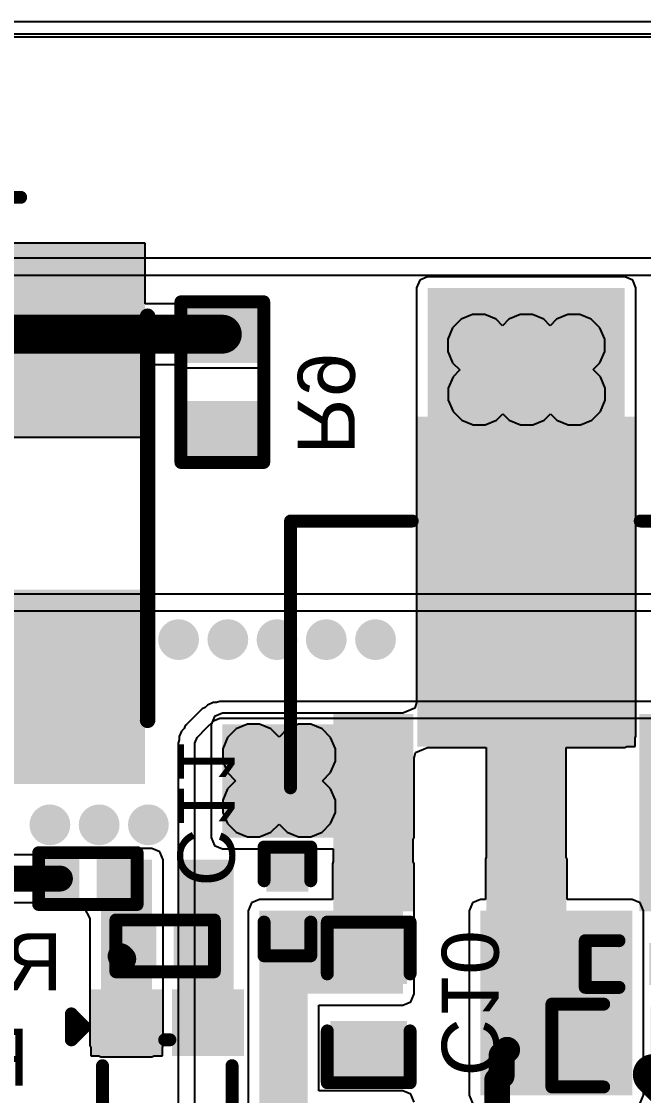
# Model space of a CAD drawing. Header units: millimetres. Extents: x -6 to 110, y 0 to 86.
# Drawn here: x 12.12 to 18.22, y 13.11 to 23.64 of the extents above; entities that cross this region are included whole.
import ezdxf

# ---------------------------------------------------------------- set-up
doc = ezdxf.new("R2010")
doc.units = ezdxf.units.MM
for name, color, linetype in [('BottomLayer', 5, 'Continuous'), ('BottomOverlay', 54, 'Continuous'), ('BottomPaste', 16, 'Continuous'), ('BottomSolder', 6, 'Continuous'), ('MidLayer1', 16, 'Continuous'), ('MidLayer2', 76, 'Continuous'), ('TopLayer', 1, 'Continuous'), ('TopOverlay', 2, 'Continuous'), ('ViaHoleLayer', 16, 'Continuous')]:
    doc.layers.add(name, color=color, linetype=linetype)
doc.styles.add('Arial', font='', dxfattribs={"height": 0.2})
doc.styles.get('Arial').set_extended_font_data('Arial')

# ---------------------------------------------------------------- blocks, each defined once
blk = doc.blocks.new('R___0201_B_2')
at = {"layer": 'BottomLayer'}
for points in [[(-0.41, 0.185), (-0.14, 0.185), (-0.14, -0.185), (-0.41, -0.185)], [(0.14, 0.185), (0.41, 0.185), (0.41, -0.185), (0.14, -0.185)]]:
    blk.add_hatch(color=5, dxfattribs=at).paths.add_polyline_path(points)
at = {"layer": 'BottomPaste'}
for points in [[(-0.41, 0.185), (-0.14, 0.185), (-0.14, -0.185), (-0.41, -0.185)], [(0.14, 0.185), (0.41, 0.185), (0.41, -0.185), (0.14, -0.185)]]:
    blk.add_hatch(color=16, dxfattribs=at).paths.add_polyline_path(points)
at = {"layer": 'BottomSolder'}
for points in [[(-0.465, 0.24), (-0.085, 0.24), (-0.085, -0.24), (-0.465, -0.24)], [(0.085, 0.24), (0.465, 0.24), (0.465, -0.24), (0.085, -0.24)]]:
    blk.add_hatch(color=6, dxfattribs=at).paths.add_polyline_path(points)
at = {"layer": 'BottomOverlay', "const_width": 0.127}
for points in [[(-0.483, 0.254), (-0.483, -0.254)], [(0.483, 0.254), (-0.483, 0.254)], [(0.483, 0.254), (0.483, -0.254)], [(0.483, -0.254), (-0.483, -0.254)]]:
    blk.add_lwpolyline(points, dxfattribs=at)
at = {"layer": 'BottomOverlay', "const_width": 0.0635}
for points in [[(-0.514, 0.254, 1), (-0.451, 0.254, 1)], [(-0.514, 0.254, 1), (-0.451, 0.254, 1)], [(0.451, 0.254, 1), (0.514, 0.254, 1)], [(0.451, 0.254, 1), (0.514, 0.254, 1)], [(-0.514, -0.254, 1), (-0.451, -0.254, 1)], [(-0.514, -0.254, 1), (-0.451, -0.254, 1)], [(0.451, -0.254, 1), (0.514, -0.254, 1)], [(0.451, -0.254, 1), (0.514, -0.254, 1)]]:
    blk.add_lwpolyline(points, format="xyb", close=True, dxfattribs=at)
blk = doc.blocks.new('HF32FA_G_005_HSL1_27')
at = {"layer": 'TopOverlay', "const_width": 0.4}
for points in [[(-6.087, -3.739), (-6.214, -3.866)], [(-6.087, -3.739), (-6.087, -3.993)]]:
    blk.add_lwpolyline(points, dxfattribs=at)
at = {"layer": 'TopOverlay', "const_width": 0.2}
blk.add_lwpolyline([(-6.187, -3.739, 1), (-5.987, -3.739, 1)], format="xyb", close=True, dxfattribs=at)
blk.add_lwpolyline([(-6.187, -3.739, 1), (-5.987, -3.739, 1)], format="xyb", close=True, dxfattribs=at)
blk = doc.blocks.new('SOT_89_3_B_42')
at = {"layer": 'BottomLayer'}
for points in [[(-1.79, 1.997), (-1.21, 1.997), (-1.21, 0.268), (-1.79, 0.268)], [(-0.29, 1.997), (0.29, 1.997), (0.29, 0.268), (-0.29, 0.268)], [(1.21, 1.997), (1.79, 1.997), (1.79, 0.268), (1.21, 0.268)], [(-0.967, 0.382), (0.967, 0.382), (0.967, -2.647), (-0.967, -2.647)]]:
    blk.add_hatch(color=5, dxfattribs=at).paths.add_polyline_path(points)
at = {"layer": 'BottomPaste'}
for points in [[(-1.79, 1.997), (-1.21, 1.997), (-1.21, 0.268), (-1.79, 0.268)], [(-0.29, 1.997), (0.29, 1.997), (0.29, 0.268), (-0.29, 0.268)], [(1.21, 1.997), (1.79, 1.997), (1.79, 0.268), (1.21, 0.268)], [(-0.967, 0.382), (0.967, 0.382), (0.967, -2.647), (-0.967, -2.647)]]:
    blk.add_hatch(color=16, dxfattribs=at).paths.add_polyline_path(points)
at = {"layer": 'BottomSolder'}
for points in [[(-1.892, 2.099), (-1.108, 2.099), (-1.108, 0.166), (-1.892, 0.166)], [(-0.392, 2.099), (0.392, 2.099), (0.392, 0.166), (-0.392, 0.166)], [(1.108, 2.099), (1.892, 2.099), (1.892, 0.166), (1.108, 0.166)], [(-1.068, 0.484), (1.068, 0.484), (1.068, -2.749), (-1.068, -2.749)]]:
    blk.add_hatch(color=6, dxfattribs=at).paths.add_polyline_path(points)
at = {"layer": 'BottomOverlay', "const_width": 0.127}
for points in [[(-2.083, 1.27), (-2.083, 1.016)], [(-1.956, 1.143), (-2.083, 1.27)], [(-1.956, 1.143), (-2.083, 1.016)], [(-2.311, 0.889), (-2.311, -1.727)], [(2.311, 0.889), (2.311, -1.727)], [(-1.118, -1.727), (-2.311, -1.727)], [(2.311, -1.727), (1.118, -1.727)]]:
    blk.add_lwpolyline(points, dxfattribs=at)
at = {"layer": 'BottomOverlay', "const_width": 0.0635}
for points in [[(-2.115, 1.27, 1), (-2.051, 1.27, 1)], [(-2.115, 1.27, 1), (-2.051, 1.27, 1)], [(-1.988, 1.143, 1), (-1.924, 1.143, 1)], [(-1.988, 1.143, 1), (-1.924, 1.143, 1)], [(-2.115, 1.016, 1), (-2.051, 1.016, 1)], [(-2.115, 1.016, 1), (-2.051, 1.016, 1)], [(-2.343, 0.889, 1), (-2.28, 0.889, 1)], [(2.28, 0.889, 1), (2.343, 0.889, 1)], [(-2.343, -1.727, 1), (-2.28, -1.727, 1)], [(-2.343, -1.727, 1), (-2.28, -1.727, 1)], [(-1.149, -1.727, 1), (-1.086, -1.727, 1)], [(1.086, -1.727, 1), (1.149, -1.727, 1)], [(2.28, -1.727, 1), (2.343, -1.727, 1)], [(2.28, -1.727, 1), (2.343, -1.727, 1)]]:
    blk.add_lwpolyline(points, format="xyb", close=True, dxfattribs=at)
blk = doc.blocks.new('R___0201_B_48')
at = {"layer": 'BottomLayer'}
for points in [[(-0.41, 0.185), (-0.14, 0.185), (-0.14, -0.185), (-0.41, -0.185)], [(0.14, 0.185), (0.41, 0.185), (0.41, -0.185), (0.14, -0.185)]]:
    blk.add_hatch(color=5, dxfattribs=at).paths.add_polyline_path(points)
at = {"layer": 'BottomPaste'}
for points in [[(-0.41, 0.185), (-0.14, 0.185), (-0.14, -0.185), (-0.41, -0.185)], [(0.14, 0.185), (0.41, 0.185), (0.41, -0.185), (0.14, -0.185)]]:
    blk.add_hatch(color=16, dxfattribs=at).paths.add_polyline_path(points)
at = {"layer": 'BottomSolder'}
for points in [[(-0.465, 0.24), (-0.085, 0.24), (-0.085, -0.24), (-0.465, -0.24)], [(0.085, 0.24), (0.465, 0.24), (0.465, -0.24), (0.085, -0.24)]]:
    blk.add_hatch(color=6, dxfattribs=at).paths.add_polyline_path(points)
at = {"layer": 'BottomOverlay', "const_width": 0.127}
for points in [[(-0.483, 0.254), (0.483, 0.254)], [(-0.483, -0.254), (-0.483, 0.254)], [(0.483, -0.254), (0.483, 0.254)], [(-0.483, -0.254), (0.483, -0.254)]]:
    blk.add_lwpolyline(points, dxfattribs=at)
at = {"layer": 'BottomOverlay', "const_width": 0.0635}
for points in [[(-0.514, 0.254, 1), (-0.451, 0.254, 1)], [(-0.514, 0.254, 1), (-0.451, 0.254, 1)], [(0.451, 0.254, 1), (0.514, 0.254, 1)], [(0.451, 0.254, 1), (0.514, 0.254, 1)], [(-0.514, -0.254, 1), (-0.451, -0.254, 1)], [(-0.514, -0.254, 1), (-0.451, -0.254, 1)], [(0.451, -0.254, 1), (0.514, -0.254, 1)], [(0.451, -0.254, 1), (0.514, -0.254, 1)]]:
    blk.add_lwpolyline(points, format="xyb", close=True, dxfattribs=at)
blk = doc.blocks.new('R___0402_B_52')
at = {"layer": 'BottomLayer'}
for points in [[(-0.241, 0.318), (-0.241, -0.318), (-0.699, -0.318), (-0.699, 0.318)], [(0.699, 0.318), (0.699, -0.318), (0.241, -0.318), (0.241, 0.318)]]:
    blk.add_hatch(color=5, dxfattribs=at).paths.add_polyline_path(points)
at = {"layer": 'BottomPaste'}
for points in [[(-0.241, 0.318), (-0.241, -0.318), (-0.699, -0.318), (-0.699, 0.318)], [(0.699, 0.318), (0.699, -0.318), (0.241, -0.318), (0.241, 0.318)]]:
    blk.add_hatch(color=16, dxfattribs=at).paths.add_polyline_path(points)
at = {"layer": 'BottomSolder'}
for points in [[(-0.186, 0.373), (-0.186, -0.373), (-0.754, -0.373), (-0.754, 0.373)], [(0.754, 0.373), (0.754, -0.373), (0.186, -0.373), (0.186, 0.373)]]:
    blk.add_hatch(color=6, dxfattribs=at).paths.add_polyline_path(points)
at = {"layer": 'BottomOverlay'}
for points, const_width in [([(-0.787, 0.406), (-0.787, -0.406)], 0.127), ([(-0.787, 0.406), (0.787, 0.406)], 0.127), ([(-0.813, 0.432), (0.813, 0.432)], 0.00323), ([(0.787, 0.406), (0.787, -0.406)], 0.127), ([(-0.787, -0.406), (0.787, -0.406)], 0.127)]:
    blk.add_lwpolyline(points, dxfattribs=dict(at, const_width=const_width))
for points, const_width in [([(-0.819, 0.406, 1), (-0.756, 0.406, 1)], 0.0635), ([(-0.819, 0.406, 1), (-0.756, 0.406, 1)], 0.0635), ([(-0.814, 0.432, 1), (-0.812, 0.432, 1)], 0.00161), ([(0.756, 0.406, 1), (0.819, 0.406, 1)], 0.0635), ([(0.756, 0.406, 1), (0.819, 0.406, 1)], 0.0635), ([(0.812, 0.432, 1), (0.814, 0.432, 1)], 0.00161), ([(-0.819, -0.406, 1), (-0.756, -0.406, 1)], 0.0635), ([(-0.819, -0.406, 1), (-0.756, -0.406, 1)], 0.0635), ([(0.756, -0.406, 1), (0.819, -0.406, 1)], 0.0635), ([(0.756, -0.406, 1), (0.819, -0.406, 1)], 0.0635)]:
    blk.add_lwpolyline(points, format="xyb", close=True, dxfattribs=dict(at, const_width=const_width))
blk = doc.blocks.new('SOT_723_B_56')
at = {"layer": 'BottomLayer'}
for points in [[(-0.65, 0.8), (-0.15, 0.8), (-0.15, 0.35), (-0.65, 0.35)], [(0.15, 0.8), (0.65, 0.8), (0.65, 0.35), (0.15, 0.35)], [(-0.25, -0.35), (0.25, -0.35), (0.25, -0.8), (-0.25, -0.8)]]:
    blk.add_hatch(color=5, dxfattribs=at).paths.add_polyline_path(points)
at = {"layer": 'BottomPaste'}
for points in [[(-0.65, 0.8), (-0.15, 0.8), (-0.15, 0.35), (-0.65, 0.35)], [(0.15, 0.8), (0.65, 0.8), (0.65, 0.35), (0.15, 0.35)], [(-0.25, -0.35), (0.25, -0.35), (0.25, -0.8), (-0.25, -0.8)]]:
    blk.add_hatch(color=16, dxfattribs=at).paths.add_polyline_path(points)
at = {"layer": 'BottomSolder'}
for points in [[(-0.752, 0.902), (-0.048, 0.902), (-0.048, 0.248), (-0.752, 0.248)], [(0.048, 0.902), (0.752, 0.902), (0.752, 0.248), (0.048, 0.248)], [(-0.352, -0.248), (0.352, -0.248), (0.352, -0.902), (-0.352, -0.902)]]:
    blk.add_hatch(color=6, dxfattribs=at).paths.add_polyline_path(points)
at = {"layer": 'BottomOverlay', "const_width": 0.127}
for points in [[(-0.94, 0.66), (-0.813, 0.533)], [(-0.94, 0.406), (-0.94, 0.66)], [(-0.94, 0.406), (-0.813, 0.533)], [(-0.025, 0.406), (0.025, 0.406)], [(-0.635, -0.635), (-0.635, 0.152)], [(-0.635, -0.635), (-0.635, 0.152)], [(0.635, -0.635), (0.635, 0.152)], [(-0.635, -0.635), (-0.381, -0.635)], [(-0.635, -0.635), (-0.381, -0.635)], [(0.381, -0.635), (0.635, -0.635)]]:
    blk.add_lwpolyline(points, dxfattribs=at)
at = {"layer": 'BottomOverlay', "const_width": 0.0635}
for points in [[(-0.972, 0.66, 1), (-0.908, 0.66, 1)], [(-0.972, 0.66, 1), (-0.908, 0.66, 1)], [(-0.845, 0.533, 1), (-0.781, 0.533, 1)], [(-0.845, 0.533, 1), (-0.781, 0.533, 1)], [(-0.972, 0.406, 1), (-0.908, 0.406, 1)], [(-0.972, 0.406, 1), (-0.908, 0.406, 1)], [(-0.057, 0.406, 1), (0.006, 0.406, 1)], [(-0.006, 0.406, 1), (0.057, 0.406, 1)], [(-0.667, 0.152, 1), (-0.603, 0.152, 1)], [(-0.667, 0.152, 1), (-0.603, 0.152, 1)], [(0.603, 0.152, 1), (0.667, 0.152, 1)], [(-0.667, -0.635, 1), (-0.603, -0.635, 1)], [(-0.667, -0.635, 1), (-0.603, -0.635, 1)], [(-0.667, -0.635, 1), (-0.603, -0.635, 1)], [(-0.667, -0.635, 1), (-0.603, -0.635, 1)], [(-0.413, -0.635, 1), (-0.349, -0.635, 1)], [(-0.413, -0.635, 1), (-0.349, -0.635, 1)], [(0.349, -0.635, 1), (0.413, -0.635, 1)], [(0.603, -0.635, 1), (0.667, -0.635, 1)], [(0.603, -0.635, 1), (0.667, -0.635, 1)]]:
    blk.add_lwpolyline(points, format="xyb", close=True, dxfattribs=at)
blk = doc.blocks.new('CAP_0201_B_74')
at = {"layer": 'BottomLayer'}
for points in [[(-0.45, 0.15), (-0.15, 0.15), (-0.15, -0.15), (-0.45, -0.15)], [(0.15, 0.15), (0.45, 0.15), (0.45, -0.15), (0.15, -0.15)]]:
    blk.add_hatch(color=5, dxfattribs=at).paths.add_polyline_path(points)
at = {"layer": 'BottomPaste'}
for points in [[(-0.45, 0.15), (-0.15, 0.15), (-0.15, -0.15), (-0.45, -0.15)], [(0.15, 0.15), (0.45, 0.15), (0.45, -0.15), (0.15, -0.15)]]:
    blk.add_hatch(color=16, dxfattribs=at).paths.add_polyline_path(points)
at = {"layer": 'BottomSolder'}
for points in [[(-0.505, 0.205), (-0.095, 0.205), (-0.095, -0.205), (-0.505, -0.205)], [(0.095, 0.205), (0.505, 0.205), (0.505, -0.205), (0.095, -0.205)]]:
    blk.add_hatch(color=6, dxfattribs=at).paths.add_polyline_path(points)
at = {"layer": 'BottomOverlay', "const_width": 0.127}
for points in [[(-0.203, 0.229), (-0.533, 0.229)], [(-0.533, 0.229), (-0.533, -0.229)], [(0.533, 0.229), (0.203, 0.229)], [(0.533, 0.229), (0.533, -0.229)], [(-0.203, -0.229), (-0.533, -0.229)], [(0.533, -0.229), (0.203, -0.229)]]:
    blk.add_lwpolyline(points, dxfattribs=at)
at = {"layer": 'BottomOverlay', "const_width": 0.0635}
for points in [[(-0.565, 0.229, 1), (-0.502, 0.229, 1)], [(-0.565, 0.229, 1), (-0.502, 0.229, 1)], [(-0.235, 0.229, 1), (-0.171, 0.229, 1)], [(0.171, 0.229, 1), (0.235, 0.229, 1)], [(0.502, 0.229, 1), (0.565, 0.229, 1)], [(0.502, 0.229, 1), (0.565, 0.229, 1)], [(-0.565, -0.229, 1), (-0.502, -0.229, 1)], [(-0.565, -0.229, 1), (-0.502, -0.229, 1)], [(-0.235, -0.229, 1), (-0.171, -0.229, 1)], [(0.171, -0.229, 1), (0.235, -0.229, 1)], [(0.502, -0.229, 1), (0.565, -0.229, 1)], [(0.502, -0.229, 1), (0.565, -0.229, 1)]]:
    blk.add_lwpolyline(points, format="xyb", close=True, dxfattribs=at)
blk = doc.blocks.new('C___0402_B_75')
at = {"layer": 'BottomLayer'}
for points in [[(-0.241, 0.318), (-0.241, -0.318), (-0.699, -0.318), (-0.699, 0.318)], [(0.699, 0.318), (0.699, -0.318), (0.241, -0.318), (0.241, 0.318)]]:
    blk.add_hatch(color=5, dxfattribs=at).paths.add_polyline_path(points)
at = {"layer": 'BottomPaste'}
for points in [[(-0.241, 0.318), (-0.241, -0.318), (-0.699, -0.318), (-0.699, 0.318)], [(0.699, 0.318), (0.699, -0.318), (0.241, -0.318), (0.241, 0.318)]]:
    blk.add_hatch(color=16, dxfattribs=at).paths.add_polyline_path(points)
at = {"layer": 'BottomSolder'}
for points in [[(-0.181, 0.377), (-0.181, -0.377), (-0.758, -0.377), (-0.758, 0.377)], [(0.758, 0.377), (0.758, -0.377), (0.181, -0.377), (0.181, 0.377)]]:
    blk.add_hatch(color=6, dxfattribs=at).paths.add_polyline_path(points)
at = {"layer": 'BottomOverlay', "const_width": 0.127}
for points in [[(-0.279, 0.406), (-0.787, 0.406)], [(-0.787, 0.406), (-0.787, -0.406)], [(0.787, 0.406), (0.279, 0.406)], [(0.787, 0.406), (0.787, -0.406)], [(-0.279, -0.406), (-0.787, -0.406)], [(0.787, -0.406), (0.279, -0.406)]]:
    blk.add_lwpolyline(points, dxfattribs=at)
at = {"layer": 'BottomOverlay', "const_width": 0.0635}
for points in [[(-0.819, 0.406, 1), (-0.756, 0.406, 1)], [(-0.819, 0.406, 1), (-0.756, 0.406, 1)], [(-0.311, 0.406, 1), (-0.248, 0.406, 1)], [(0.248, 0.406, 1), (0.311, 0.406, 1)], [(0.756, 0.406, 1), (0.819, 0.406, 1)], [(0.756, 0.406, 1), (0.819, 0.406, 1)], [(-0.819, -0.406, 1), (-0.756, -0.406, 1)], [(-0.819, -0.406, 1), (-0.756, -0.406, 1)], [(-0.311, -0.406, 1), (-0.248, -0.406, 1)], [(0.248, -0.406, 1), (0.311, -0.406, 1)], [(0.756, -0.406, 1), (0.819, -0.406, 1)], [(0.756, -0.406, 1), (0.819, -0.406, 1)]]:
    blk.add_lwpolyline(points, format="xyb", close=True, dxfattribs=at)
blk = doc.blocks.new('CAP_0201_B_76')
at = {"layer": 'BottomLayer'}
for points in [[(-0.45, 0.15), (-0.15, 0.15), (-0.15, -0.15), (-0.45, -0.15)], [(0.15, 0.15), (0.45, 0.15), (0.45, -0.15), (0.15, -0.15)]]:
    blk.add_hatch(color=5, dxfattribs=at).paths.add_polyline_path(points)
at = {"layer": 'BottomPaste'}
for points in [[(-0.45, 0.15), (-0.15, 0.15), (-0.15, -0.15), (-0.45, -0.15)], [(0.15, 0.15), (0.45, 0.15), (0.45, -0.15), (0.15, -0.15)]]:
    blk.add_hatch(color=16, dxfattribs=at).paths.add_polyline_path(points)
at = {"layer": 'BottomSolder'}
for points in [[(-0.505, 0.205), (-0.095, 0.205), (-0.095, -0.205), (-0.505, -0.205)], [(0.095, 0.205), (0.505, 0.205), (0.505, -0.205), (0.095, -0.205)]]:
    blk.add_hatch(color=6, dxfattribs=at).paths.add_polyline_path(points)
at = {"layer": 'BottomOverlay', "const_width": 0.127}
for points in [[(-0.203, 0.229), (-0.533, 0.229)], [(-0.533, -0.229), (-0.533, 0.229)], [(0.533, 0.229), (0.203, 0.229)], [(0.533, -0.229), (0.533, 0.229)], [(-0.203, -0.229), (-0.533, -0.229)], [(0.533, -0.229), (0.203, -0.229)]]:
    blk.add_lwpolyline(points, dxfattribs=at)
at = {"layer": 'BottomOverlay', "const_width": 0.0635}
for points in [[(-0.565, 0.229, 1), (-0.502, 0.229, 1)], [(-0.565, 0.229, 1), (-0.502, 0.229, 1)], [(-0.235, 0.229, 1), (-0.171, 0.229, 1)], [(0.171, 0.229, 1), (0.235, 0.229, 1)], [(0.502, 0.229, 1), (0.565, 0.229, 1)], [(0.502, 0.229, 1), (0.565, 0.229, 1)], [(-0.565, -0.229, 1), (-0.502, -0.229, 1)], [(-0.565, -0.229, 1), (-0.502, -0.229, 1)], [(-0.235, -0.229, 1), (-0.171, -0.229, 1)], [(0.171, -0.229, 1), (0.235, -0.229, 1)], [(0.502, -0.229, 1), (0.565, -0.229, 1)], [(0.502, -0.229, 1), (0.565, -0.229, 1)]]:
    blk.add_lwpolyline(points, format="xyb", close=True, dxfattribs=at)
blk = doc.blocks.new('C___0402_B_77')
at = {"layer": 'BottomLayer'}
for points in [[(-0.241, 0.318), (-0.241, -0.318), (-0.699, -0.318), (-0.699, 0.318)], [(0.699, 0.318), (0.699, -0.318), (0.241, -0.318), (0.241, 0.318)]]:
    blk.add_hatch(color=5, dxfattribs=at).paths.add_polyline_path(points)
at = {"layer": 'BottomPaste'}
for points in [[(-0.241, 0.318), (-0.241, -0.318), (-0.699, -0.318), (-0.699, 0.318)], [(0.699, 0.318), (0.699, -0.318), (0.241, -0.318), (0.241, 0.318)]]:
    blk.add_hatch(color=16, dxfattribs=at).paths.add_polyline_path(points)
at = {"layer": 'BottomSolder'}
for points in [[(-0.181, 0.377), (-0.181, -0.377), (-0.758, -0.377), (-0.758, 0.377)], [(0.758, 0.377), (0.758, -0.377), (0.181, -0.377), (0.181, 0.377)]]:
    blk.add_hatch(color=6, dxfattribs=at).paths.add_polyline_path(points)
at = {"layer": 'BottomOverlay', "const_width": 0.127}
for points in [[(-0.787, 0.406), (-0.787, -0.406)], [(-0.787, 0.406), (-0.279, 0.406)], [(0.279, 0.406), (0.787, 0.406)], [(0.787, 0.406), (0.787, -0.406)], [(-0.787, -0.406), (-0.279, -0.406)], [(0.279, -0.406), (0.787, -0.406)]]:
    blk.add_lwpolyline(points, dxfattribs=at)
at = {"layer": 'BottomOverlay', "const_width": 0.0635}
for points in [[(-0.819, 0.406, 1), (-0.756, 0.406, 1)], [(-0.819, 0.406, 1), (-0.756, 0.406, 1)], [(-0.311, 0.406, 1), (-0.248, 0.406, 1)], [(0.248, 0.406, 1), (0.311, 0.406, 1)], [(0.756, 0.406, 1), (0.819, 0.406, 1)], [(0.756, 0.406, 1), (0.819, 0.406, 1)], [(-0.819, -0.406, 1), (-0.756, -0.406, 1)], [(-0.819, -0.406, 1), (-0.756, -0.406, 1)], [(-0.311, -0.406, 1), (-0.248, -0.406, 1)], [(0.248, -0.406, 1), (0.311, -0.406, 1)], [(0.756, -0.406, 1), (0.819, -0.406, 1)], [(0.756, -0.406, 1), (0.819, -0.406, 1)]]:
    blk.add_lwpolyline(points, format="xyb", close=True, dxfattribs=at)
blk = doc.blocks.new('C____B_B_78')
at = {"layer": 'BottomLayer'}
for points in [[(-0.85, 1.5), (-0.85, -1.5), (-2.55, -1.5), (-2.55, 1.5)], [(2.55, 1.5), (2.55, -1.5), (0.85, -1.5), (0.85, 1.5)]]:
    blk.add_hatch(color=5, dxfattribs=at).paths.add_polyline_path(points)
at = {"layer": 'BottomPaste'}
for points in [[(-0.85, 1.5), (-0.85, -1.5), (-2.55, -1.5), (-2.55, 1.5)], [(2.55, 1.5), (2.55, -1.5), (0.85, -1.5), (0.85, 1.5)]]:
    blk.add_hatch(color=16, dxfattribs=at).paths.add_polyline_path(points)
at = {"layer": 'BottomSolder'}
for points in [[(-0.748, 1.602), (-0.748, -1.602), (-2.652, -1.602), (-2.652, 1.602)], [(2.652, 1.602), (2.652, -1.602), (0.748, -1.602), (0.748, 1.602)]]:
    blk.add_hatch(color=6, dxfattribs=at).paths.add_polyline_path(points)
at = {"layer": 'BottomOverlay', "const_width": 0.152}
for points in [[(2.028, 1.626), (-1.934, 1.626)], [(2.028, -1.626), (-1.934, -1.626)]]:
    blk.add_lwpolyline(points, dxfattribs=at)
at = {"layer": 'BottomOverlay', "const_width": 0.0762}
for points in [[(-1.972, 1.626, 1), (-1.896, 1.626, 1)], [(1.99, 1.626, 1), (2.066, 1.626, 1)], [(-1.972, -1.626, 1), (-1.896, -1.626, 1)], [(1.99, -1.626, 1), (2.066, -1.626, 1)]]:
    blk.add_lwpolyline(points, format="xyb", close=True, dxfattribs=at)

msp = doc.modelspace()

# ---------------------------------------------------------------- hatches: boundary and pattern name
at = {"layer": 'BottomLayer'}
for points in [[(16.107, 16.636), (18.04, 16.636), (18.04, 21.031), (16.107, 21.031)], [(14.094, 15.642), (15.864, 15.642), (15.864, 16.751), (14.094, 16.751)], [(12.904, 13.603), (13.404, 13.603), (13.404, 15.425), (12.904, 15.425)], [(13.673, 13.603), (14.204, 13.603), (14.204, 15.425), (13.673, 15.425)], [(15.284, 14.165), (15.864, 14.165), (15.864, 15.386), (15.284, 15.386)], [(16.784, 14.165), (17.364, 14.165), (17.364, 15.431), (16.784, 15.431)], [(14.458, 11.529), (14.93, 11.529), (14.93, 14.925), (14.458, 14.925)], [(14.582, 14.11), (15.864, 14.11), (15.864, 14.925), (14.582, 14.925)], [(16.624, 13.116), (18.113, 13.116), (18.113, 14.925), (16.624, 14.925)]]:
    msp.add_hatch(color=5, dxfattribs=at).paths.add_polyline_path(points)
h = msp.add_hatch(color=5, dxfattribs=at)
edge = h.paths.add_edge_path()
edge.add_arc((16.607, 20.468), 0.2, 0, 360)
h = msp.add_hatch(color=5, dxfattribs=at)
edge = h.paths.add_edge_path()
edge.add_arc((17.074, 20.468), 0.2, 0, 360)
h = msp.add_hatch(color=5, dxfattribs=at)
edge = h.paths.add_edge_path()
edge.add_arc((17.541, 20.468), 0.2, 0, 360)
h = msp.add_hatch(color=5, dxfattribs=at)
edge = h.paths.add_edge_path()
edge.add_arc((16.612, 19.99), 0.2, 0, 360)
h = msp.add_hatch(color=5, dxfattribs=at)
edge = h.paths.add_edge_path()
edge.add_arc((17.079, 19.99), 0.2, 0, 360)
h = msp.add_hatch(color=5, dxfattribs=at)
edge = h.paths.add_edge_path()
edge.add_arc((17.546, 19.99), 0.2, 0, 360)
h = msp.add_hatch(color=5, dxfattribs=at)
edge = h.paths.add_edge_path()
edge.add_arc((13.665, 17.583), 0.2, 0, 360)
h = msp.add_hatch(color=5, dxfattribs=at)
edge = h.paths.add_edge_path()
edge.add_arc((14.148, 17.583), 0.2, 0, 360)
h = msp.add_hatch(color=5, dxfattribs=at)
edge = h.paths.add_edge_path()
edge.add_arc((14.63, 17.583), 0.2, 0, 360)
h = msp.add_hatch(color=5, dxfattribs=at)
edge = h.paths.add_edge_path()
edge.add_arc((15.113, 17.583), 0.2, 0, 360)
h = msp.add_hatch(color=5, dxfattribs=at)
edge = h.paths.add_edge_path()
edge.add_arc((15.596, 17.583), 0.2, 0, 360)
h = msp.add_hatch(color=5, dxfattribs=at)
edge = h.paths.add_edge_path()
edge.add_arc((14.4, 16.452), 0.2, 0, 360)
h = msp.add_hatch(color=5, dxfattribs=at)
edge = h.paths.add_edge_path()
edge.add_arc((14.901, 16.452), 0.2, 0, 360)
h = msp.add_hatch(color=5, dxfattribs=at)
edge = h.paths.add_edge_path()
edge.add_arc((14.4, 15.949), 0.2, 0, 360)
h = msp.add_hatch(color=5, dxfattribs=at)
edge = h.paths.add_edge_path()
edge.add_arc((14.901, 15.949), 0.2, 0, 360)
h = msp.add_hatch(color=5, dxfattribs=at)
edge = h.paths.add_edge_path()
edge.add_arc((12.403, 15.767), 0.2, 0, 360)
h = msp.add_hatch(color=5, dxfattribs=at)
edge = h.paths.add_edge_path()
edge.add_arc((12.886, 15.767), 0.2, 0, 360)
h = msp.add_hatch(color=5, dxfattribs=at)
edge = h.paths.add_edge_path()
edge.add_arc((13.369, 15.767), 0.2, 0, 360)
at = {"layer": 'MidLayer1'}
h = msp.add_hatch(color=16, dxfattribs=at)
edge = h.paths.add_edge_path()
edge.add_arc((16.607, 20.468), 0.2, 0, 360)
h = msp.add_hatch(color=16, dxfattribs=at)
edge = h.paths.add_edge_path()
edge.add_arc((17.074, 20.468), 0.2, 0, 360)
h = msp.add_hatch(color=16, dxfattribs=at)
edge = h.paths.add_edge_path()
edge.add_arc((17.541, 20.468), 0.2, 0, 360)
h = msp.add_hatch(color=16, dxfattribs=at)
edge = h.paths.add_edge_path()
edge.add_arc((16.612, 19.99), 0.2, 0, 360)
h = msp.add_hatch(color=16, dxfattribs=at)
edge = h.paths.add_edge_path()
edge.add_arc((17.079, 19.99), 0.2, 0, 360)
h = msp.add_hatch(color=16, dxfattribs=at)
edge = h.paths.add_edge_path()
edge.add_arc((17.546, 19.99), 0.2, 0, 360)
h = msp.add_hatch(color=16, dxfattribs=at)
edge = h.paths.add_edge_path()
edge.add_arc((13.665, 17.583), 0.2, 0, 360)
h = msp.add_hatch(color=16, dxfattribs=at)
edge = h.paths.add_edge_path()
edge.add_arc((14.148, 17.583), 0.2, 0, 360)
h = msp.add_hatch(color=16, dxfattribs=at)
edge = h.paths.add_edge_path()
edge.add_arc((14.63, 17.583), 0.2, 0, 360)
h = msp.add_hatch(color=16, dxfattribs=at)
edge = h.paths.add_edge_path()
edge.add_arc((15.113, 17.583), 0.2, 0, 360)
h = msp.add_hatch(color=16, dxfattribs=at)
edge = h.paths.add_edge_path()
edge.add_arc((15.596, 17.583), 0.2, 0, 360)
h = msp.add_hatch(color=16, dxfattribs=at)
edge = h.paths.add_edge_path()
edge.add_arc((14.4, 16.452), 0.2, 0, 360)
h = msp.add_hatch(color=16, dxfattribs=at)
edge = h.paths.add_edge_path()
edge.add_arc((14.901, 16.452), 0.2, 0, 360)
h = msp.add_hatch(color=16, dxfattribs=at)
edge = h.paths.add_edge_path()
edge.add_arc((14.4, 15.949), 0.2, 0, 360)
h = msp.add_hatch(color=16, dxfattribs=at)
edge = h.paths.add_edge_path()
edge.add_arc((14.901, 15.949), 0.2, 0, 360)
h = msp.add_hatch(color=16, dxfattribs=at)
edge = h.paths.add_edge_path()
edge.add_arc((12.403, 15.767), 0.2, 0, 360)
h = msp.add_hatch(color=16, dxfattribs=at)
edge = h.paths.add_edge_path()
edge.add_arc((12.886, 15.767), 0.2, 0, 360)
h = msp.add_hatch(color=16, dxfattribs=at)
edge = h.paths.add_edge_path()
edge.add_arc((13.369, 15.767), 0.2, 0, 360)
at = {"layer": 'MidLayer2'}
h = msp.add_hatch(color=76, dxfattribs=at)
edge = h.paths.add_edge_path()
edge.add_arc((16.607, 20.468), 0.2, 0, 360)
h = msp.add_hatch(color=76, dxfattribs=at)
edge = h.paths.add_edge_path()
edge.add_arc((17.074, 20.468), 0.2, 0, 360)
h = msp.add_hatch(color=76, dxfattribs=at)
edge = h.paths.add_edge_path()
edge.add_arc((17.541, 20.468), 0.2, 0, 360)
h = msp.add_hatch(color=76, dxfattribs=at)
edge = h.paths.add_edge_path()
edge.add_arc((16.612, 19.99), 0.2, 0, 360)
h = msp.add_hatch(color=76, dxfattribs=at)
edge = h.paths.add_edge_path()
edge.add_arc((17.079, 19.99), 0.2, 0, 360)
h = msp.add_hatch(color=76, dxfattribs=at)
edge = h.paths.add_edge_path()
edge.add_arc((17.546, 19.99), 0.2, 0, 360)
h = msp.add_hatch(color=76, dxfattribs=at)
edge = h.paths.add_edge_path()
edge.add_arc((13.665, 17.583), 0.2, 0, 360)
h = msp.add_hatch(color=76, dxfattribs=at)
edge = h.paths.add_edge_path()
edge.add_arc((14.148, 17.583), 0.2, 0, 360)
h = msp.add_hatch(color=76, dxfattribs=at)
edge = h.paths.add_edge_path()
edge.add_arc((14.63, 17.583), 0.2, 0, 360)
h = msp.add_hatch(color=76, dxfattribs=at)
edge = h.paths.add_edge_path()
edge.add_arc((15.113, 17.583), 0.2, 0, 360)
h = msp.add_hatch(color=76, dxfattribs=at)
edge = h.paths.add_edge_path()
edge.add_arc((15.596, 17.583), 0.2, 0, 360)
h = msp.add_hatch(color=76, dxfattribs=at)
edge = h.paths.add_edge_path()
edge.add_arc((14.4, 16.452), 0.2, 0, 360)
h = msp.add_hatch(color=76, dxfattribs=at)
edge = h.paths.add_edge_path()
edge.add_arc((14.901, 16.452), 0.2, 0, 360)
h = msp.add_hatch(color=76, dxfattribs=at)
edge = h.paths.add_edge_path()
edge.add_arc((14.4, 15.949), 0.2, 0, 360)
h = msp.add_hatch(color=76, dxfattribs=at)
edge = h.paths.add_edge_path()
edge.add_arc((14.901, 15.949), 0.2, 0, 360)
h = msp.add_hatch(color=76, dxfattribs=at)
edge = h.paths.add_edge_path()
edge.add_arc((12.403, 15.767), 0.2, 0, 360)
h = msp.add_hatch(color=76, dxfattribs=at)
edge = h.paths.add_edge_path()
edge.add_arc((12.886, 15.767), 0.2, 0, 360)
h = msp.add_hatch(color=76, dxfattribs=at)
edge = h.paths.add_edge_path()
edge.add_arc((13.369, 15.767), 0.2, 0, 360)
at = {"layer": 'TopLayer'}
h = msp.add_hatch(color=1, dxfattribs=at)
edge = h.paths.add_edge_path()
edge.add_arc((16.607, 20.468), 0.2, 0, 360)
h = msp.add_hatch(color=1, dxfattribs=at)
edge = h.paths.add_edge_path()
edge.add_arc((17.074, 20.468), 0.2, 0, 360)
h = msp.add_hatch(color=1, dxfattribs=at)
edge = h.paths.add_edge_path()
edge.add_arc((17.541, 20.468), 0.2, 0, 360)
h = msp.add_hatch(color=1, dxfattribs=at)
edge = h.paths.add_edge_path()
edge.add_arc((16.612, 19.99), 0.2, 0, 360)
h = msp.add_hatch(color=1, dxfattribs=at)
edge = h.paths.add_edge_path()
edge.add_arc((17.079, 19.99), 0.2, 0, 360)
h = msp.add_hatch(color=1, dxfattribs=at)
edge = h.paths.add_edge_path()
edge.add_arc((17.546, 19.99), 0.2, 0, 360)
h = msp.add_hatch(color=1, dxfattribs=at)
edge = h.paths.add_edge_path()
edge.add_arc((13.665, 17.583), 0.2, 0, 360)
h = msp.add_hatch(color=1, dxfattribs=at)
edge = h.paths.add_edge_path()
edge.add_arc((14.148, 17.583), 0.2, 0, 360)
h = msp.add_hatch(color=1, dxfattribs=at)
edge = h.paths.add_edge_path()
edge.add_arc((14.63, 17.583), 0.2, 0, 360)
h = msp.add_hatch(color=1, dxfattribs=at)
edge = h.paths.add_edge_path()
edge.add_arc((15.113, 17.583), 0.2, 0, 360)
h = msp.add_hatch(color=1, dxfattribs=at)
edge = h.paths.add_edge_path()
edge.add_arc((15.596, 17.583), 0.2, 0, 360)
h = msp.add_hatch(color=1, dxfattribs=at)
edge = h.paths.add_edge_path()
edge.add_arc((14.4, 16.452), 0.2, 0, 360)
h = msp.add_hatch(color=1, dxfattribs=at)
edge = h.paths.add_edge_path()
edge.add_arc((14.901, 16.452), 0.2, 0, 360)
h = msp.add_hatch(color=1, dxfattribs=at)
edge = h.paths.add_edge_path()
edge.add_arc((14.4, 15.949), 0.2, 0, 360)
h = msp.add_hatch(color=1, dxfattribs=at)
edge = h.paths.add_edge_path()
edge.add_arc((14.901, 15.949), 0.2, 0, 360)
h = msp.add_hatch(color=1, dxfattribs=at)
edge = h.paths.add_edge_path()
edge.add_arc((12.403, 15.767), 0.2, 0, 360)
h = msp.add_hatch(color=1, dxfattribs=at)
edge = h.paths.add_edge_path()
edge.add_arc((12.886, 15.767), 0.2, 0, 360)
h = msp.add_hatch(color=1, dxfattribs=at)
edge = h.paths.add_edge_path()
edge.add_arc((13.369, 15.767), 0.2, 0, 360)
at = {"layer": 'ViaHoleLayer'}
h = msp.add_hatch(color=16, dxfattribs=at)
edge = h.paths.add_edge_path()
edge.add_arc((16.607, 20.468), 0.1, 0, 360)
h = msp.add_hatch(color=16, dxfattribs=at)
edge = h.paths.add_edge_path()
edge.add_arc((17.074, 20.468), 0.1, 0, 360)
h = msp.add_hatch(color=16, dxfattribs=at)
edge = h.paths.add_edge_path()
edge.add_arc((17.541, 20.468), 0.1, 0, 360)
h = msp.add_hatch(color=16, dxfattribs=at)
edge = h.paths.add_edge_path()
edge.add_arc((16.612, 19.99), 0.1, 0, 360)
h = msp.add_hatch(color=16, dxfattribs=at)
edge = h.paths.add_edge_path()
edge.add_arc((17.079, 19.99), 0.1, 0, 360)
h = msp.add_hatch(color=16, dxfattribs=at)
edge = h.paths.add_edge_path()
edge.add_arc((17.546, 19.99), 0.1, 0, 360)
h = msp.add_hatch(color=16, dxfattribs=at)
edge = h.paths.add_edge_path()
edge.add_arc((13.665, 17.583), 0.1, 0, 360)
h = msp.add_hatch(color=16, dxfattribs=at)
edge = h.paths.add_edge_path()
edge.add_arc((14.148, 17.583), 0.1, 0, 360)
h = msp.add_hatch(color=16, dxfattribs=at)
edge = h.paths.add_edge_path()
edge.add_arc((14.63, 17.583), 0.1, 0, 360)
h = msp.add_hatch(color=16, dxfattribs=at)
edge = h.paths.add_edge_path()
edge.add_arc((15.113, 17.583), 0.1, 0, 360)
h = msp.add_hatch(color=16, dxfattribs=at)
edge = h.paths.add_edge_path()
edge.add_arc((15.596, 17.583), 0.1, 0, 360)
h = msp.add_hatch(color=16, dxfattribs=at)
edge = h.paths.add_edge_path()
edge.add_arc((14.4, 16.452), 0.1, 0, 360)
h = msp.add_hatch(color=16, dxfattribs=at)
edge = h.paths.add_edge_path()
edge.add_arc((14.901, 16.452), 0.1, 0, 360)
h = msp.add_hatch(color=16, dxfattribs=at)
edge = h.paths.add_edge_path()
edge.add_arc((14.4, 15.949), 0.1, 0, 360)
h = msp.add_hatch(color=16, dxfattribs=at)
edge = h.paths.add_edge_path()
edge.add_arc((14.901, 15.949), 0.1, 0, 360)
h = msp.add_hatch(color=16, dxfattribs=at)
edge = h.paths.add_edge_path()
edge.add_arc((12.403, 15.767), 0.1, 0, 360)
h = msp.add_hatch(color=16, dxfattribs=at)
edge = h.paths.add_edge_path()
edge.add_arc((12.886, 15.767), 0.1, 0, 360)
h = msp.add_hatch(color=16, dxfattribs=at)
edge = h.paths.add_edge_path()
edge.add_arc((13.369, 15.767), 0.1, 0, 360)

# ---------------------------------------------------------------- linework, layer by layer
at = {"layer": 'BottomLayer'}
for p, q in [((10.211, 23.644), (23.049, 23.644)), ((13.336, 21.472), (10.768, 21.472)), ((13.336, 20.875), (13.336, 21.472)), ((16.03, 21.109), (15.997, 21.031)), ((16.107, 21.141), (16.03, 21.109)), ((18.04, 21.141), (16.107, 21.141)), ((18.118, 21.109), (18.04, 21.141)), ((18.15, 21.031), (18.118, 21.109)), ((15.997, 21.031), (15.997, 16.966)), ((18.15, 16.636), (18.15, 21.031)), ((13.675, 20.875), (13.336, 20.875)), ((14.513, 20.908), (13.675, 20.908)), ((13.675, 20.908), (13.675, 20.875)), ((14.513, 20.247), (14.513, 20.908)), ((13.336, 19.568), (13.336, 20.28)), ((13.336, 20.28), (13.675, 20.28)), ((13.675, 20.28), (13.675, 20.247)), ((13.675, 20.247), (14.513, 20.247)), ((10.643, 19.568), (13.336, 19.568)), ((15.997, 16.966), (15.982, 16.912)), ((14.094, 16.861), (14.016, 16.829)), ((15.864, 16.861), (14.094, 16.861)), ((15.982, 16.912), (15.864, 16.861)), ((15.864, 16.861), (15.864, 16.861)), ((14.016, 16.829), (13.984, 16.751)), ((13.984, 16.751), (13.984, 15.642)), ((18.142, 16.616), (18.15, 16.636)), ((18.142, 16.535), (18.142, 16.616)), ((15.974, 16.421), (15.989, 16.475)), ((15.989, 16.475), (16.107, 16.526)), ((16.107, 16.526), (16.107, 16.526)), ((16.107, 16.526), (16.682, 16.526)), ((16.682, 16.526), (16.682, 15.451)), ((17.465, 15.451), (17.465, 16.526)), ((17.465, 16.526), (18.04, 16.526)), ((18.04, 16.526), (18.061, 16.535)), ((18.061, 16.535), (18.142, 16.535)), ((15.974, 15.642), (15.974, 16.421)), ((13.984, 15.642), (14.016, 15.564)), ((15.965, 15.622), (15.974, 15.642)), ((15.965, 15.407), (15.965, 15.622)), ((12.688, 15.527), (12.265, 15.527)), ((12.265, 15.527), (12.265, 15.473)), ((12.738, 15.527), (12.688, 15.527)), ((12.884, 15.527), (12.738, 15.527)), ((12.904, 15.535), (12.884, 15.527)), ((13.404, 15.535), (12.904, 15.535)), ((13.482, 15.503), (13.404, 15.535)), ((13.514, 15.425), (13.482, 15.503)), ((14.016, 15.564), (14.094, 15.532)), ((14.094, 15.532), (15.182, 15.532)), ((15.182, 15.532), (15.182, 15.407)), ((12.265, 15.473), (9.928, 15.473)), ((13.514, 13.603), (13.514, 15.425)), ((15.182, 15.407), (15.174, 15.386)), ((15.174, 15.386), (15.174, 15.035)), ((15.974, 15.386), (15.965, 15.407)), ((15.974, 14.11), (15.974, 15.386)), ((16.682, 15.451), (16.674, 15.431)), ((16.674, 15.431), (16.674, 15.035)), ((17.474, 15.431), (17.465, 15.451)), ((17.474, 15.035), (17.474, 15.431)), ((11.695, 15.007), (12.265, 15.007)), ((12.265, 15.007), (12.265, 14.953)), ((14.38, 15.003), (14.348, 14.925)), ((14.458, 15.035), (14.38, 15.003)), ((15.174, 15.035), (14.458, 15.035)), ((16.546, 15.003), (16.514, 14.925)), ((16.624, 15.035), (16.546, 15.003)), ((16.674, 15.035), (16.624, 15.035)), ((18.113, 15.035), (17.474, 15.035)), ((18.19, 15.003), (18.113, 15.035)), ((18.223, 14.925), (18.19, 15.003)), ((12.265, 14.953), (12.738, 14.953)), ((12.738, 14.953), (12.794, 14.85)), ((12.794, 14.85), (12.794, 13.603)), ((14.348, 14.925), (14.348, 11.529)), ((16.514, 14.925), (16.514, 13.116)), ((18.223, 13.116), (18.223, 14.925)), ((15.864, 14), (15.942, 14.033)), ((15.942, 14.033), (15.974, 14.11)), ((15.04, 13.159), (15.04, 14)), ((15.04, 14), (15.864, 14)), ((12.794, 13.603), (12.803, 13.583)), ((13.506, 13.583), (13.514, 13.603)), ((12.803, 13.583), (12.803, 13.501)), ((12.803, 13.501), (12.884, 13.501)), ((12.884, 13.501), (12.904, 13.493)), ((12.904, 13.493), (13.404, 13.493)), ((13.404, 13.493), (13.424, 13.501)), ((13.424, 13.501), (13.506, 13.501)), ((13.506, 13.501), (13.506, 13.583)), ((15.864, 13.159), (15.04, 13.159)), ((15.942, 13.127), (15.864, 13.159)), ((15.974, 13.049), (15.942, 13.127)), ((16.514, 13.116), (16.546, 13.038)), ((18.19, 13.038), (18.223, 13.116))]:
    msp.add_line(p, q, dxfattribs=at)
for points, const_width in [([(11.792, 20.578), (14.094, 20.578)], 0.381), ([(9.928, 15.24), (12.501, 15.24)], 0.254), ([(13.097, 14.479), (13.123, 14.453)], 0.254), ([(16.832, 13.508), (16.886, 13.561)], 0.254), ([(16.832, 13.307), (16.832, 13.508)], 0.254), ([(16.789, 13.264), (16.832, 13.307)], 0.254), ([(16.789, 8.992), (16.789, 13.264)], 0.254)]:
    msp.add_lwpolyline(points, dxfattribs=dict(at, const_width=const_width))
for points, const_width in [([(13.999, 20.578, 1), (14.189, 20.578, 1)], 0.191), ([(12.438, 15.24, 1), (12.565, 15.24, 1)], 0.127), ([(13.033, 14.479, 1), (13.16, 14.479, 1)], 0.127), ([(13.059, 14.453, 1), (13.186, 14.453, 1)], 0.127), ([(16.769, 13.508, 1), (16.896, 13.508, 1)], 0.127), ([(16.769, 13.508, 1), (16.896, 13.508, 1)], 0.127), ([(16.823, 13.561, 1), (16.95, 13.561, 1)], 0.127), ([(16.726, 13.264, 1), (16.853, 13.264, 1)], 0.127), ([(16.726, 13.264, 1), (16.853, 13.264, 1)], 0.127), ([(16.769, 13.307, 1), (16.896, 13.307, 1)], 0.127), ([(16.769, 13.307, 1), (16.896, 13.307, 1)], 0.127)]:
    msp.add_lwpolyline(points, format="xyb", close=True, dxfattribs=dict(at, const_width=const_width))
at = {"layer": 'BottomOverlay', "const_width": 0.127}
msp.add_lwpolyline([(11.455, 21.92), (12.116, 21.92)], dxfattribs=at)
at = {"layer": 'BottomOverlay', "const_width": 0.0635}
msp.add_lwpolyline([(12.084, 21.92, 1), (12.148, 21.92, 1)], format="xyb", close=True, dxfattribs=at)
at = {"layer": 'MidLayer1'}
for p, q in [((8.099, 23.524), (24.659, 23.524)), ((18.976, 21.322), (7.391, 21.322)), ((7.323, 21.157), (18.976, 21.157)), ((19.046, 18.03), (10.044, 18.03)), ((10.112, 17.865), (19.046, 17.865)), ((14.005, 16.965), (13.949, 16.942)), ((14.038, 16.965), (14.005, 16.965)), ((14.069, 16.978), (14.038, 16.965)), ((18.939, 16.978), (14.069, 16.978)), ((13.896, 16.906), (13.741, 16.751)), ((13.926, 16.919), (13.896, 16.906)), ((13.949, 16.942), (13.926, 16.919)), ((13.741, 16.751), (13.731, 16.742)), ((13.741, 16.751), (13.741, 16.751)), ((13.741, 16.751), (13.741, 16.751)), ((13.93, 16.707), (14.013, 16.79)), ((14.013, 16.79), (14.069, 16.813)), ((14.069, 16.813), (18.939, 16.813)), ((13.695, 16.686), (13.672, 16.632)), ((13.696, 16.688), (13.695, 16.686)), ((13.695, 16.686), (13.695, 16.686)), ((13.695, 16.686), (13.695, 16.686)), ((13.719, 16.711), (13.696, 16.688)), ((13.731, 16.742), (13.719, 16.711)), ((13.857, 16.634), (13.93, 16.707)), ((13.672, 16.599), (13.66, 16.569)), ((13.66, 16.569), (13.66, 16.536)), ((13.66, 16.536), (13.66, 16.536)), ((13.66, 16.536), (13.66, 14.338)), ((13.672, 16.632), (13.672, 16.599)), ((13.825, 16.569), (13.847, 16.623)), ((13.825, 16.536), (13.825, 16.569)), ((13.825, 14.338), (13.825, 16.536)), ((13.825, 16.536), (13.825, 16.536)), ((13.847, 16.623), (13.848, 16.625)), ((13.848, 16.625), (13.857, 16.634)), ((13.66, 14.338), (13.66, 12.106)), ((13.825, 12.139), (13.825, 14.338))]:
    msp.add_line(p, q, dxfattribs=at)
at = {"layer": 'MidLayer2'}
for p, q in [((8.128, 23.495), (24.318, 23.495)), ((16.547, 20.77), (16.436, 20.724)), ((16.667, 20.77), (16.547, 20.77)), ((16.778, 20.724), (16.667, 20.77)), ((17.014, 20.77), (16.903, 20.724)), ((17.134, 20.77), (17.014, 20.77)), ((17.245, 20.724), (17.134, 20.77)), ((17.481, 20.77), (17.37, 20.724)), ((17.601, 20.77), (17.481, 20.77)), ((17.712, 20.724), (17.601, 20.77)), ((16.436, 20.724), (16.351, 20.639)), ((16.84, 20.661), (16.778, 20.724)), ((16.903, 20.724), (16.84, 20.661)), ((17.308, 20.661), (17.245, 20.724)), ((17.37, 20.724), (17.308, 20.661)), ((17.797, 20.639), (17.712, 20.724)), ((16.351, 20.639), (16.305, 20.528)), ((17.843, 20.528), (17.797, 20.639)), ((16.305, 20.528), (16.305, 20.408)), ((17.843, 20.408), (17.843, 20.528)), ((16.305, 20.408), (16.351, 20.298)), ((17.797, 20.298), (17.843, 20.408)), ((16.351, 20.298), (16.422, 20.227)), ((16.422, 20.227), (16.356, 20.161)), ((17.731, 20.231), (17.797, 20.298)), ((17.802, 20.161), (17.731, 20.231)), ((16.356, 20.161), (16.31, 20.05)), ((17.847, 20.05), (17.802, 20.161)), ((16.31, 20.05), (16.31, 19.93)), ((17.847, 19.93), (17.847, 20.05)), ((16.31, 19.93), (16.356, 19.819)), ((17.802, 19.819), (17.847, 19.93)), ((16.356, 19.819), (16.441, 19.734)), ((17.717, 19.734), (17.802, 19.819)), ((16.441, 19.734), (16.552, 19.688)), ((16.672, 19.688), (16.782, 19.734)), ((16.782, 19.734), (16.845, 19.797)), ((16.845, 19.797), (16.908, 19.734)), ((16.908, 19.734), (17.019, 19.688)), ((17.139, 19.688), (17.25, 19.734)), ((17.25, 19.734), (17.312, 19.797)), ((17.312, 19.797), (17.375, 19.734)), ((17.375, 19.734), (17.486, 19.688)), ((17.606, 19.688), (17.717, 19.734)), ((16.552, 19.688), (16.672, 19.688)), ((17.019, 19.688), (17.139, 19.688)), ((17.486, 19.688), (17.606, 19.688)), ((14.34, 16.753), (14.229, 16.707)), ((14.46, 16.753), (14.34, 16.753)), ((14.571, 16.707), (14.46, 16.753)), ((14.841, 16.753), (14.73, 16.707)), ((14.961, 16.753), (14.841, 16.753)), ((15.072, 16.707), (14.961, 16.753)), ((14.229, 16.707), (14.144, 16.622)), ((14.65, 16.628), (14.571, 16.707)), ((14.73, 16.707), (14.65, 16.628)), ((15.156, 16.622), (15.072, 16.707)), ((14.144, 16.622), (14.098, 16.512)), ((15.202, 16.512), (15.156, 16.622)), ((14.098, 16.512), (14.098, 16.392)), ((15.202, 16.392), (15.202, 16.512)), ((14.098, 16.392), (14.144, 16.281)), ((15.156, 16.281), (15.202, 16.392)), ((14.144, 16.281), (14.224, 16.2)), ((15.076, 16.2), (15.156, 16.281)), ((14.144, 16.12), (14.098, 16.009)), ((14.224, 16.2), (14.144, 16.12)), ((15.156, 16.12), (15.076, 16.2)), ((15.202, 16.009), (15.156, 16.12)), ((14.098, 16.009), (14.098, 15.889)), ((15.202, 15.889), (15.202, 16.009)), ((14.098, 15.889), (14.144, 15.779)), ((15.156, 15.779), (15.202, 15.889)), ((14.144, 15.779), (14.229, 15.694)), ((14.229, 15.694), (14.34, 15.648)), ((14.46, 15.648), (14.571, 15.694)), ((14.571, 15.694), (14.65, 15.773)), ((14.65, 15.773), (14.73, 15.694)), ((14.73, 15.694), (14.841, 15.648)), ((14.961, 15.648), (15.072, 15.694)), ((15.072, 15.694), (15.156, 15.779)), ((14.34, 15.648), (14.46, 15.648)), ((14.841, 15.648), (14.961, 15.648))]:
    msp.add_line(p, q, dxfattribs=at)
at = {"layer": 'TopLayer'}
for p, q in [((8.938, 23.524), (24.659, 23.524)), ((16.547, 20.77), (16.436, 20.724)), ((16.667, 20.77), (16.547, 20.77)), ((16.778, 20.724), (16.667, 20.77)), ((17.014, 20.77), (16.903, 20.724)), ((17.134, 20.77), (17.014, 20.77)), ((17.245, 20.724), (17.134, 20.77)), ((17.481, 20.77), (17.37, 20.724)), ((17.601, 20.77), (17.481, 20.77)), ((17.712, 20.724), (17.601, 20.77)), ((16.436, 20.724), (16.351, 20.639)), ((16.84, 20.661), (16.778, 20.724)), ((16.903, 20.724), (16.84, 20.661)), ((17.308, 20.661), (17.245, 20.724)), ((17.37, 20.724), (17.308, 20.661)), ((17.797, 20.639), (17.712, 20.724)), ((16.351, 20.639), (16.305, 20.528)), ((17.843, 20.528), (17.797, 20.639)), ((16.305, 20.528), (16.305, 20.408)), ((17.843, 20.408), (17.843, 20.528)), ((16.305, 20.408), (16.351, 20.298)), ((17.797, 20.298), (17.843, 20.408)), ((16.351, 20.298), (16.422, 20.227)), ((16.422, 20.227), (16.356, 20.161)), ((17.731, 20.231), (17.797, 20.298)), ((17.802, 20.161), (17.731, 20.231)), ((16.356, 20.161), (16.31, 20.05)), ((17.847, 20.05), (17.802, 20.161)), ((16.31, 20.05), (16.31, 19.93)), ((17.847, 19.93), (17.847, 20.05)), ((16.31, 19.93), (16.356, 19.819)), ((17.802, 19.819), (17.847, 19.93)), ((16.356, 19.819), (16.441, 19.734)), ((17.717, 19.734), (17.802, 19.819)), ((16.441, 19.734), (16.552, 19.688)), ((16.672, 19.688), (16.782, 19.734)), ((16.782, 19.734), (16.845, 19.797)), ((16.845, 19.797), (16.908, 19.734)), ((16.908, 19.734), (17.019, 19.688)), ((17.139, 19.688), (17.25, 19.734)), ((17.25, 19.734), (17.312, 19.797)), ((17.312, 19.797), (17.375, 19.734)), ((17.375, 19.734), (17.486, 19.688)), ((17.606, 19.688), (17.717, 19.734)), ((16.552, 19.688), (16.672, 19.688)), ((17.019, 19.688), (17.139, 19.688)), ((17.486, 19.688), (17.606, 19.688)), ((14.34, 16.753), (14.229, 16.707)), ((14.46, 16.753), (14.34, 16.753)), ((14.571, 16.707), (14.46, 16.753)), ((14.841, 16.753), (14.73, 16.707)), ((14.961, 16.753), (14.841, 16.753)), ((15.072, 16.707), (14.961, 16.753)), ((14.229, 16.707), (14.144, 16.622)), ((14.65, 16.628), (14.571, 16.707)), ((14.73, 16.707), (14.65, 16.628)), ((15.156, 16.622), (15.072, 16.707)), ((14.144, 16.622), (14.098, 16.512)), ((15.202, 16.512), (15.156, 16.622)), ((14.098, 16.512), (14.098, 16.392)), ((15.202, 16.392), (15.202, 16.512)), ((14.098, 16.392), (14.144, 16.281)), ((15.156, 16.281), (15.202, 16.392)), ((14.144, 16.281), (14.224, 16.2)), ((15.076, 16.2), (15.156, 16.281)), ((14.144, 16.12), (14.098, 16.009)), ((14.224, 16.2), (14.144, 16.12)), ((15.156, 16.12), (15.076, 16.2)), ((15.202, 16.009), (15.156, 16.12)), ((14.098, 16.009), (14.098, 15.889)), ((15.202, 15.889), (15.202, 16.009)), ((14.098, 15.889), (14.144, 15.779)), ((15.156, 15.779), (15.202, 15.889)), ((14.144, 15.779), (14.229, 15.694)), ((14.229, 15.694), (14.34, 15.648)), ((14.46, 15.648), (14.571, 15.694)), ((14.571, 15.694), (14.65, 15.773)), ((14.65, 15.773), (14.73, 15.694)), ((14.73, 15.694), (14.841, 15.648)), ((14.961, 15.648), (15.072, 15.694)), ((15.072, 15.694), (15.156, 15.779)), ((14.34, 15.648), (14.46, 15.648)), ((14.841, 15.648), (14.961, 15.648))]:
    msp.add_line(p, q, dxfattribs=at)

# ---------------------------------------------------------------- block references
for name, p, rotation in [('HF32FA_G_005_HSL1_27', (14.58, 19.406), 90), ('C____B_B_78', (11.735, 18.82), 270), ('R___0402_B_52', (14.094, 20.108), 90), ('SOT_89_3_B_42', (17.074, 17.019), 180), ('CAP_0201_B_76', (14.732, 15.016), 270), ('R___0201_B_2', (13.533, 14.58), 180), ('C___0402_B_77', (15.529, 14.026), 90), ('CAP_0201_B_74', (18.186, 14.402), 180), ('C___0402_B_75', (18.113, 13.603), 180)]:
    msp.add_blockref(name, p, dxfattribs=dict(rotation=rotation))
for name, p in [('R___0201_B_48', (12.776, 15.24)), ('SOT_723_B_56', (13.554, 13.253))]:
    msp.add_blockref(name, p)

# ---------------------------------------------------------------- texts
at = {"layer": 'BottomOverlay', "style": 'Arial', "text_generation_flag": 2}
for s, p in [('R9', (14.834, 19.397)), ('C11', (13.656, 15.162)), ('C10', (16.245, 13.301))]:
    msp.add_text(s, height=0.5588, rotation=270, dxfattribs=at).set_placement(p)
for s, p in [('R19', (12.528, 14.145)), ('R8', (12.2, 13.208))]:
    msp.add_text(s, height=0.5588, dxfattribs=at).set_placement(p)

doc.saveas('drawing.dxf')
